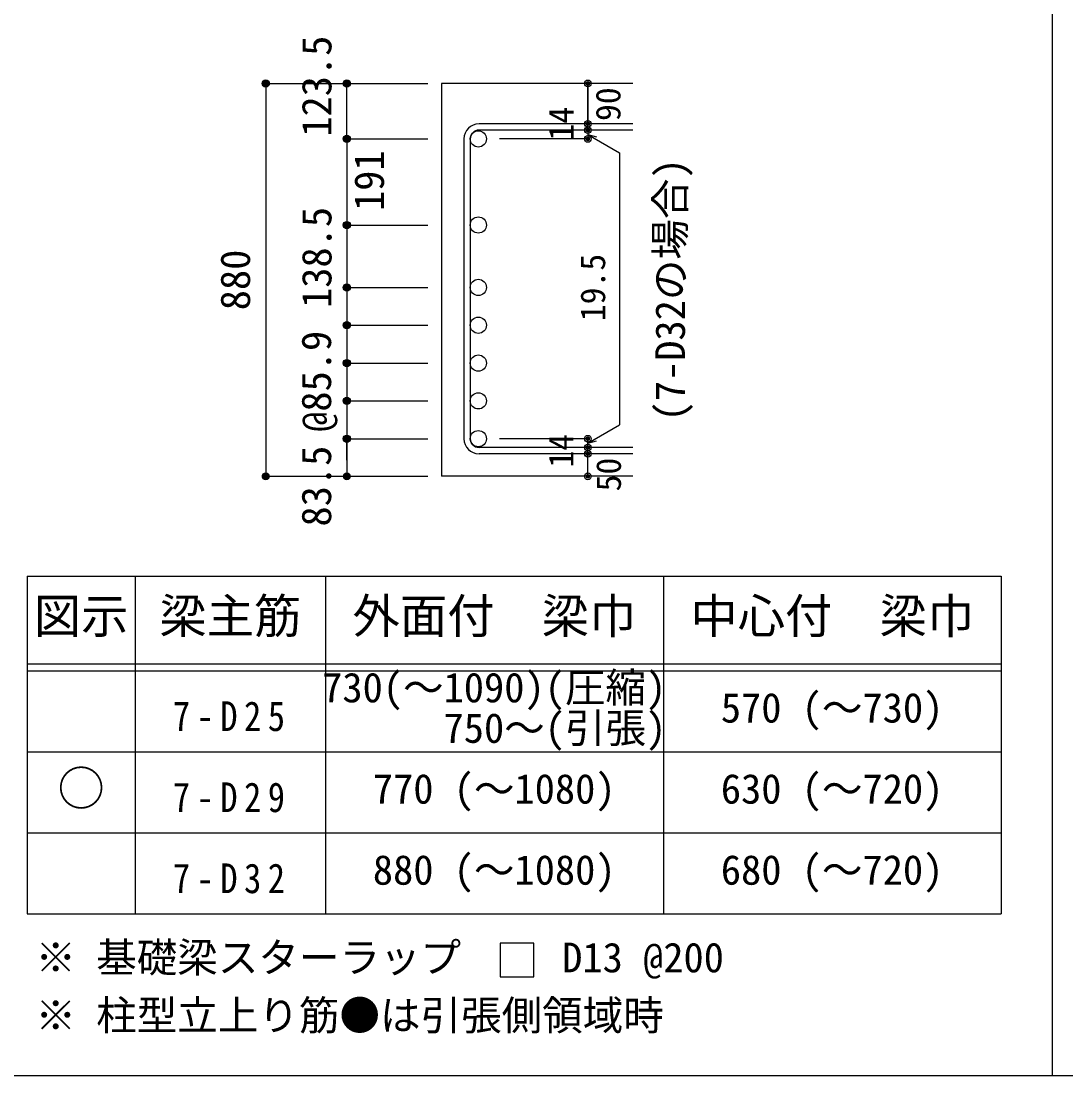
# Model space of a CAD drawing. Units: millimetres at full size, sheet at 1:30, with parts at other scales. Extents: x -5973 to 5954, y -4195 to 4201.
# Drawn here: x -3414 to -1095, y -4195 to -1853 of the extents above; entities that cross this region are included whole.
import ezdxf
from ezdxf.enums import TextEntityAlignment as Align

# ---------------------------------------------------------------- set-up
doc = ezdxf.new("R2010")
doc.units = ezdxf.units.MM
doc.header["$LTSCALE"] = 30
doc.header["$PDMODE"] = 32
doc.header["$PDSIZE"] = 15
for name, color, linetype in [('0-1_躯体線', 2, 'Continuous'), ('0-5_基礎梁筋', 7, 'Continuous'), ('0-6_スタラップ筋', 7, 'Continuous'), ('0-7_文字', 4, 'Continuous'), ('0-D_寸法', 4, 'Continuous'), ('6-7_文字', 7, 'Continuous'), ('6-E_枠', 7, 'Continuous'), ('F-0_枠', 6, 'Continuous')]:
    doc.layers.add(name, color=color, linetype=linetype)
doc.styles.add('ＭＳ ゴシック', font='')
doc.styles.get('ＭＳ ゴシック').set_extended_font_data('MS Gothic')

msp = doc.modelspace()

# ---------------------------------------------------------------- linework, layer by layer
at = {"layer": '0-1_躯体線'}
for p, q in [((-2055.8, -1991.23), (-2480.8, -1991.23)), ((-2480.8, -1991.23), (-2480.8, -2863.73)), ((-2055.8, -2863.73), (-2480.8, -2863.73))]:
    msp.add_line(p, q, dxfattribs=at)
at = {"layer": '0-5_基礎梁筋', "color": 3}
for centre in [(-2398.8, -2114.43), (-2398.8, -2305.73), (-2398.8, -2444.23), (-2398.8, -2528.23), (-2398.8, -2612.23), (-2398.8, -2696.23), (-2398.8, -2780.23)]:
    msp.add_circle(centre, 18, dxfattribs=at)
at = {"layer": '0-5_基礎梁筋'}
for p in [(-2870.8, -1991.23), (-2870.8, -2863.73)]:
    msp.add_point(p, dxfattribs=at)
at = {"layer": '0-6_スタラップ筋'}
for p, q in [((-2055.8, -2080.93), (-2397.3, -2080.93)), ((-2055.8, -2094.93), (-2397.3, -2094.93)), ((-2430.8, -2114.43), (-2430.8, -2780.23)), ((-2416.8, -2114.43), (-2416.8, -2780.23)), ((-2055.8, -2799.73), (-2397.3, -2799.73)), ((-2055.8, -2813.73), (-2397.3, -2813.73))]:
    msp.add_line(p, q, dxfattribs=at)
for centre, radius, start, end in [((-2397.3, -2114.43), 33.5, 90, 180), ((-2397.3, -2114.43), 19.5, 90, 180), ((-2397.3, -2780.23), 33.5, 180, 270), ((-2397.3, -2780.23), 19.5, 180, 270)]:
    msp.add_arc(centre, radius, start, end, dxfattribs=at)
at = {"layer": '0-D_寸法'}
for p, q in [((-2870.8, -1991.23), (-2690.8, -1991.23)), ((-2870.8, -1991.23), (-2690.8, -1991.23)), ((-2870.8, -1991.23), (-2870.8, -2863.73)), ((-2690.8, -1991.23), (-2510.8, -1991.23)), ((-2690.8, -1991.23), (-2510.8, -1991.23)), ((-2690.8, -2114.43), (-2690.8, -1991.23)), ((-2155.8, -2094.93), (-2155.8, -2080.93)), ((-2155.8, -2094.93), (-2155.8, -2114.43)), ((-2155.8, -2104.68), (-2136.48, -2109.85)), ((-2155.8, -2104.68), (-2085.74, -2145.13)), ((-2690.8, -2114.43), (-2510.8, -2114.43)), ((-2690.8, -2114.43), (-2510.8, -2114.43)), ((-2690.8, -2114.43), (-2690.8, -2304.23)), ((-2690.8, -2114.43), (-2690.8, -2304.23)), ((-2155.8, -2114.43), (-2351.89, -2114.43)), ((-2085.74, -2145.13), (-2085.74, -2749.53)), ((-2690.8, -2304.23), (-2690.8, -2780.23)), ((-2690.8, -2304.23), (-2690.8, -2780.23)), ((-2690.8, -2305.73), (-2510.8, -2305.73)), ((-2690.8, -2305.73), (-2510.8, -2305.73)), ((-2690.8, -2444.23), (-2510.8, -2444.23)), ((-2690.8, -2528.23), (-2510.8, -2528.23)), ((-2690.8, -2612.23), (-2510.8, -2612.23)), ((-2690.8, -2696.23), (-2510.8, -2696.23)), ((-2155.8, -2789.98), (-2085.74, -2749.53)), ((-2690.8, -2780.23), (-2510.8, -2780.23)), ((-2155.8, -2780.23), (-2351.89, -2780.23)), ((-2155.8, -2799.73), (-2155.8, -2780.23)), ((-2155.8, -2789.98), (-2136.48, -2784.8)), ((-2155.8, -2813.73), (-2155.8, -2799.73)), ((-2155.8, -2863.73), (-2155.8, -2813.73)), ((-2870.8, -2863.73), (-2690.8, -2863.73)), ((-2690.8, -2863.73), (-2510.8, -2863.73))]:
    msp.add_line(p, q, dxfattribs=at)
for points in [[(-2155.8, -1991.23), (-2155.8, -2080.93), (-2155.8, -1991.23)], [(-2690.8, -2827.69), (-2690.8, -2780.23), (-2690.8, -2863.73)]]:
    msp.add_lwpolyline(points, dxfattribs=at)
for centre, radius in [((-2870.8, -1991.23), 8), ((-2870.8, -1991.23), 7.2), ((-2870.8, -1991.23), 6.4), ((-2870.8, -1991.23), 5.6), ((-2870.8, -1991.23), 4.8), ((-2870.8, -1991.23), 4), ((-2870.8, -1991.23), 3.2), ((-2870.8, -1991.23), 2.4), ((-2870.8, -1991.23), 1.6), ((-2870.8, -1991.23), 0.8), ((-2690.8, -1991.23), 8), ((-2690.8, -1991.23), 7.2), ((-2690.8, -1991.23), 6.4), ((-2690.8, -1991.23), 5.6), ((-2690.8, -1991.23), 4.8), ((-2690.8, -1991.23), 4), ((-2690.8, -1991.23), 3.2), ((-2690.8, -1991.23), 2.4), ((-2690.8, -1991.23), 1.6), ((-2690.8, -1991.23), 0.8), ((-2155.8, -1991.23), 4), ((-2155.8, -1991.23), 3.6), ((-2155.8, -1991.23), 3.2), ((-2155.8, -1991.23), 2.8), ((-2155.8, -1991.23), 2.4), ((-2155.8, -1991.23), 2), ((-2155.8, -1991.23), 1.6), ((-2155.8, -1991.23), 1.2), ((-2155.8, -1991.23), 0.8), ((-2155.8, -1991.23), 0.4), ((-2155.8, -2080.93), 4), ((-2155.8, -2080.93), 3.6), ((-2155.8, -2080.93), 3.2), ((-2155.8, -2080.93), 2.8), ((-2155.8, -2080.93), 2.4), ((-2155.8, -2080.93), 2), ((-2155.8, -2080.93), 1.6), ((-2155.8, -2080.93), 1.2), ((-2155.8, -2080.93), 0.8), ((-2155.8, -2080.93), 0.4), ((-2690.8, -2114.43), 8), ((-2690.8, -2114.43), 7.2), ((-2690.8, -2114.43), 6.4), ((-2155.8, -2094.93), 4), ((-2155.8, -2094.93), 3.6), ((-2155.8, -2094.93), 3.2), ((-2155.8, -2094.93), 2.8), ((-2155.8, -2094.93), 2.4), ((-2155.8, -2094.93), 2), ((-2155.8, -2094.93), 1.6), ((-2155.8, -2094.93), 1.2), ((-2155.8, -2094.93), 0.8), ((-2155.8, -2094.93), 0.4), ((-2690.8, -2114.43), 5.6), ((-2690.8, -2114.43), 4.8), ((-2690.8, -2114.43), 4), ((-2690.8, -2114.43), 3.2), ((-2690.8, -2114.43), 2.4), ((-2690.8, -2114.43), 1.6), ((-2690.8, -2114.43), 0.8), ((-2155.8, -2114.43), 4), ((-2155.8, -2114.43), 3.6), ((-2155.8, -2114.43), 3.2), ((-2155.8, -2114.43), 2.8), ((-2155.8, -2114.43), 2.4), ((-2155.8, -2114.43), 2), ((-2155.8, -2114.43), 1.6), ((-2155.8, -2114.43), 1.2), ((-2155.8, -2114.43), 0.8), ((-2155.8, -2114.43), 0.4), ((-2690.8, -2305.73), 8), ((-2690.8, -2305.73), 7.2), ((-2690.8, -2305.73), 6.4), ((-2690.8, -2305.73), 5.6), ((-2690.8, -2305.73), 4.8), ((-2690.8, -2305.73), 4), ((-2690.8, -2305.73), 3.2), ((-2690.8, -2305.73), 2.4), ((-2690.8, -2305.73), 1.6), ((-2690.8, -2305.73), 0.8), ((-2690.8, -2444.23), 8), ((-2690.8, -2444.23), 7.2), ((-2690.8, -2444.23), 6.4), ((-2690.8, -2444.23), 5.6), ((-2690.8, -2444.23), 4.8), ((-2690.8, -2444.23), 4), ((-2690.8, -2444.23), 3.2), ((-2690.8, -2444.23), 2.4), ((-2690.8, -2444.23), 1.6), ((-2690.8, -2444.23), 0.8), ((-2690.8, -2528.23), 8), ((-2690.8, -2528.23), 7.2), ((-2690.8, -2528.23), 6.4), ((-2690.8, -2528.23), 5.6), ((-2690.8, -2528.23), 4.8), ((-2690.8, -2528.23), 4), ((-2690.8, -2528.23), 3.2), ((-2690.8, -2528.23), 2.4), ((-2690.8, -2528.23), 1.6), ((-2690.8, -2528.23), 0.8), ((-2690.8, -2612.23), 8), ((-2690.8, -2612.23), 7.2), ((-2690.8, -2612.23), 6.4), ((-2690.8, -2612.23), 5.6), ((-2690.8, -2612.23), 4.8), ((-2690.8, -2612.23), 4), ((-2690.8, -2612.23), 3.2), ((-2690.8, -2612.23), 2.4), ((-2690.8, -2612.23), 1.6), ((-2690.8, -2612.23), 0.8), ((-2690.8, -2696.23), 8), ((-2690.8, -2696.23), 7.2), ((-2690.8, -2696.23), 6.4), ((-2690.8, -2696.23), 5.6), ((-2690.8, -2696.23), 4.8), ((-2690.8, -2696.23), 4), ((-2690.8, -2696.23), 3.2), ((-2690.8, -2696.23), 2.4), ((-2690.8, -2696.23), 1.6), ((-2690.8, -2696.23), 0.8), ((-2690.8, -2780.23), 8), ((-2690.8, -2780.23), 7.2), ((-2690.8, -2780.23), 6.4), ((-2690.8, -2780.23), 5.6), ((-2690.8, -2780.23), 4.8), ((-2690.8, -2780.23), 4), ((-2690.8, -2780.23), 3.2), ((-2690.8, -2780.23), 2.4), ((-2690.8, -2780.23), 1.6), ((-2690.8, -2780.23), 0.8), ((-2155.8, -2780.23), 4), ((-2155.8, -2780.23), 3.6), ((-2155.8, -2780.23), 3.2), ((-2155.8, -2780.23), 2.8), ((-2155.8, -2780.23), 2.4), ((-2155.8, -2780.23), 2), ((-2155.8, -2780.23), 1.6), ((-2155.8, -2780.23), 1.2), ((-2155.8, -2780.23), 0.8), ((-2155.8, -2780.23), 0.4), ((-2155.8, -2799.73), 4), ((-2155.8, -2813.73), 4), ((-2155.8, -2799.73), 3.6), ((-2155.8, -2813.73), 3.6), ((-2155.8, -2799.73), 3.2), ((-2155.8, -2813.73), 3.2), ((-2155.8, -2799.73), 2.8), ((-2155.8, -2799.73), 2.4), ((-2155.8, -2799.73), 2), ((-2155.8, -2799.73), 1.6), ((-2155.8, -2799.73), 1.2), ((-2155.8, -2799.73), 0.8), ((-2155.8, -2799.73), 0.4), ((-2155.8, -2813.73), 2.8), ((-2155.8, -2813.73), 2.4), ((-2155.8, -2813.73), 2), ((-2155.8, -2813.73), 1.6), ((-2155.8, -2813.73), 1.2), ((-2155.8, -2813.73), 0.8), ((-2155.8, -2813.73), 0.4), ((-2870.8, -2863.73), 7.2), ((-2870.8, -2863.73), 6.4), ((-2690.8, -2863.73), 7.2), ((-2690.8, -2863.73), 6.4), ((-2870.8, -2863.73), 5.6), ((-2870.8, -2863.73), 4.8), ((-2870.8, -2863.73), 4), ((-2870.8, -2863.73), 3.2), ((-2870.8, -2863.73), 2.4), ((-2870.8, -2863.73), 1.6), ((-2870.8, -2863.73), 0.8), ((-2690.8, -2863.73), 5.6), ((-2690.8, -2863.73), 4.8), ((-2690.8, -2863.73), 4), ((-2690.8, -2863.73), 3.2), ((-2690.8, -2863.73), 2.4), ((-2690.8, -2863.73), 1.6), ((-2690.8, -2863.73), 0.8), ((-2155.8, -2863.73), 4), ((-2155.8, -2863.73), 3.6), ((-2155.8, -2863.73), 3.2), ((-2155.8, -2863.73), 2.8), ((-2155.8, -2863.73), 2.4), ((-2155.8, -2863.73), 2), ((-2155.8, -2863.73), 1.6), ((-2155.8, -2863.73), 1.2), ((-2155.8, -2863.73), 0.8), ((-2155.8, -2863.73), 0.4)]:
    msp.add_circle(centre, radius, dxfattribs=at)
at = {"layer": '0-D_寸法', "color": 7}
for p in [(-2870.8, -1991.23), (-2690.8, -1991.23), (-2155.8, -1991.23), (-2155.8, -2080.93), (-2690.8, -2114.43), (-2155.8, -2094.93), (-2155.8, -2114.43), (-2690.8, -2305.73), (-2690.8, -2444.23), (-2690.8, -2444.23), (-2690.8, -2528.23), (-2690.8, -2528.23), (-2690.8, -2612.23), (-2690.8, -2612.23), (-2690.8, -2696.23), (-2690.8, -2696.23), (-2690.8, -2780.23), (-2690.8, -2780.23), (-2155.8, -2780.23), (-2155.8, -2780.23), (-2155.8, -2799.73), (-2155.8, -2813.73), (-2870.8, -2863.73), (-2690.8, -2863.73), (-2155.8, -2863.73)]:
    msp.add_point(p, dxfattribs=at)
at = {"layer": '6-7_文字'}
msp.add_lwpolyline([(-2350.54, -3975.36), (-2275.54, -3975.36), (-2275.54, -3900.36), (-2350.54, -3900.36)], close=True, dxfattribs=at)
at = {"layer": '6-E_枠', "color": 3}
for p, q in [((-3400.52, -3085.43), (-3400.52, -3835.43)), ((-3400.52, -3085.43), (-1238, -3085.43)), ((-1238, -3085.43), (-1238, -3835.43)), ((-3400.52, -3835.43), (-1238, -3835.43))]:
    msp.add_line(p, q, dxfattribs=at)
at = {"layer": '6-E_枠'}
for p, q in [((-3160.52, -3085.43), (-3160.52, -3835.43)), ((-2738, -3085.43), (-2738, -3835.43)), ((-1988, -3085.43), (-1988, -3835.43)), ((-3400.52, -3280.43), (-1238, -3280.43)), ((-3400.52, -3295.43), (-1238, -3295.43)), ((-3400.52, -3475.43), (-1238, -3475.43)), ((-3400.52, -3655.43), (-1238, -3655.43))]:
    msp.add_line(p, q, dxfattribs=at)
at = {"layer": 'F-0_枠', "color": 2}
msp.add_line((-1124.64, 4201.15), (-1124.64, -4195.24), dxfattribs=at)
at = {"layer": 'F-0_枠'}
msp.add_line((5954.1, -4195.24), (-5972.88, -4195.24), dxfattribs=at)

# ---------------------------------------------------------------- texts
at = {"layer": '0-7_文字', "color": 7, "style": 'ＭＳ ゴシック'}
msp.add_text('(7-D32の場合)', height=65.98, rotation=90, dxfattribs=at).set_placement((-1920.28, -2741.83), align=Align.BOTTOM_LEFT)
at = {"layer": '0-D_寸法', "style": 'ＭＳ ゴシック'}
for s, height, p in [('123.5', 65.98, (-2705.13, -2109.57)), ('90', 54.99, (-2066.82, -2074.7)), ('14', 54.99, (-2171.03, -2118.09)), ('191', 65.98, (-2588.53, -2274.53)), ('138.5', 65.98, (-2705.05, -2489.93)), ('880', 65.98, (-2885.8, -2494.98)), ('19.5', 54.99, (-2100.74, -2519.23)), ('@85.9', 65.98, (-2705.89, -2764.98)), ('14', 54.99, (-2171.06, -2844.4)), ('83.5', 65.98, (-2705.8, -2975.23)), ('50', 54.99, (-2065.8, -2897.23))]:
    msp.add_text(s, height=height, rotation=90, dxfattribs=at).set_placement(p, align=Align.BOTTOM_LEFT)
at = {"layer": '6-7_文字', "color": 2, "style": 'ＭＳ ゴシック'}
for s, p in [('図示', (-3385.52, -3235.43)), ('梁主筋', (-3106.76, -3235.43)), ('外面付\u3000梁巾', (-2678, -3235.43)), ('中心付\u3000梁巾', (-1928, -3235.43)), ('○', (-3333.02, -3617.93))]:
    msp.add_text(s, height=76.98, dxfattribs=at).set_placement(p, align=Align.BOTTOM_LEFT)
at = {"layer": '6-7_文字', "style": 'ＭＳ ゴシック'}
for s, p in [('570 (～730)', (-1860.5, -3430.43)), ('770 (～1080)', (-2633, -3610.43)), ('630 (～720)', (-1860.5, -3610.43)), ('880 (～1080)', (-2633, -3790.43)), ('680 (～720)', (-1860.5, -3790.43)), ('※ 基礎梁スターラップ     D13 @200', (-3381.96, -3985.01)), ('※ 柱型立上り筋●は引張側領域時', (-3381.96, -4113.51))]:
    msp.add_text(s, height=65.98, dxfattribs=at).set_placement(p, align=Align.BOTTOM_LEFT)
at = {"layer": '6-7_文字', "char_height": 65.98, "attachment_point": 7, "style": 'ＭＳ ゴシック'}
for s, insert in [('\\T1.38;\\W0.85;7-D25', (-3076.76, -3430.43)), ('\\T1.38;\\W0.85;7-D29', (-3076.76, -3610.43)), ('\\T1.38;\\W0.85;7-D32', (-3076.76, -3790.43))]:
    msp.add_mtext(s, dxfattribs=dict(at, insert=insert))
at = {"layer": '6-E_枠', "style": 'ＭＳ ゴシック'}
for s, p in [('730(～1090)(圧縮)', (-2745.5, -3385.43)), ('     750～(引張)', (-2700.5, -3475.43))]:
    msp.add_text(s, height=65.98, dxfattribs=at).set_placement(p, align=Align.BOTTOM_LEFT)

doc.saveas('drawing.dxf')
